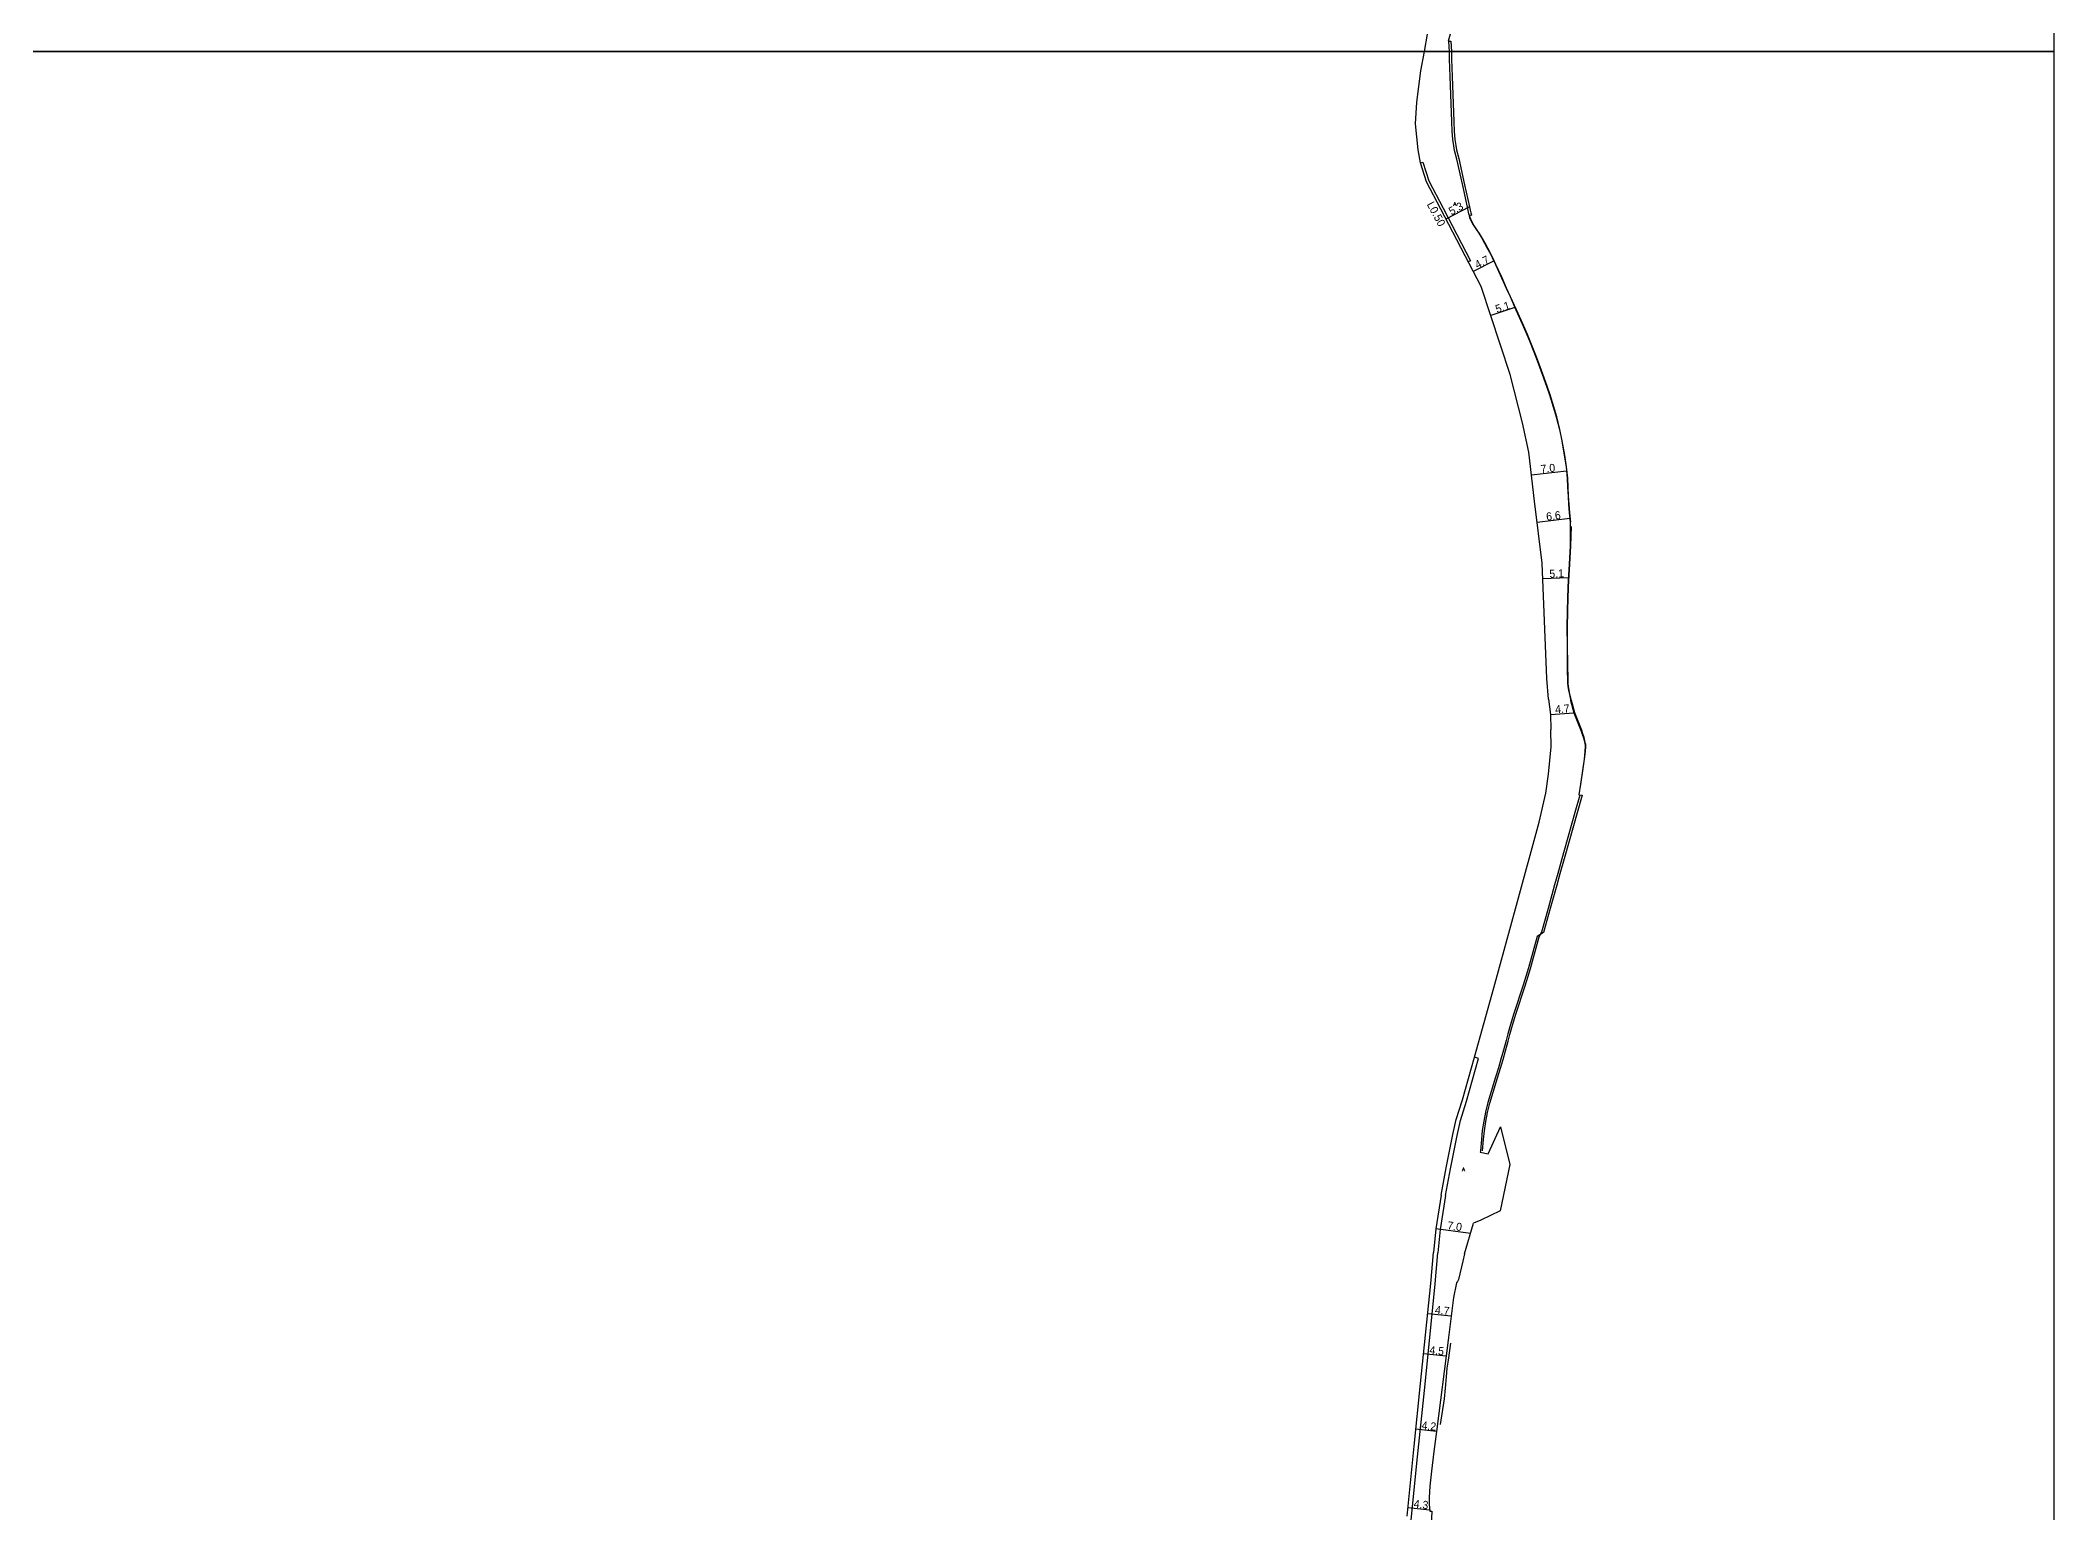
# Model space of a CAD drawing. Header units: metres. Extents: x -15200 to -14400, y -78000 to -76800.
# Drawn here: x -14802.7 to -14400, y -77692.2 to -77397.8 of the extents above; entities that cross this region are included whole.
import ezdxf

# ---------------------------------------------------------------- set-up
doc = ezdxf.new("R2010")
doc.units = ezdxf.units.M
doc.header["$LTSCALE"] = 2.5
for name, color, linetype in [('側溝・桝', 7, 'Continuous'), ('図郭', 7, 'Continuous'), ('幅員', 7, 'Continuous'), ('歩道・分離帯・安全施設', 7, 'Continuous'), ('舗装', 7, 'Continuous'), ('道路', 7, 'Continuous')]:
    doc.layers.add(name, color=color, linetype=linetype)
doc.styles.get("Standard").update_dxf_attribs({"font": ''})
doc.styles.add('YOKO_DECO', font='txt.shx', dxfattribs={"bigfont": 'extfont.shx'})
doc.styles.get('Standard').set_extended_font_data('@MS PGothic')

msp = doc.modelspace()

# ---------------------------------------------------------------- linework, layer by layer
at = {"layer": '側溝・桝'}
for points in [[(-14526.65, -77422.3), (-14526.15, -77422.14), (-14524.98, -77425.91), (-14522.13, -77431.33), (-14516.63, -77441.85), (-14517.1, -77442.09)], [(-14521.65, -77628.77), (-14520.65, -77623.38), (-14519.3, -77616.75), (-14518.64, -77613.75), (-14517.41, -77609.86), (-14515.01, -77601.32), (-14515.86, -77601.08)], [(-14521.65, -77628.77), (-14522.72, -77635.52), (-14523.17, -77640.21)], [(-14542.43, -77734.34), (-14542.24, -77734.15), (-14538.73, -77729.83), (-14536, -77725.88), (-14533.85, -77721.76), (-14532.16, -77717.45), (-14530.97, -77713.53), (-14530.43, -77710.93), (-14529.82, -77706.6), (-14528.43, -77692.95), (-14527.35, -77682.28), (-14525.74, -77666.43), (-14523.7, -77646.39), (-14523.17, -77640.21)]]:
    msp.add_lwpolyline(points, dxfattribs=at)
at = {"layer": '図郭'}
for points in [[(-15200, -76800), (-14400, -76800), (-14400, -77400), (-15200, -77400)], [(-15200, -77400), (-14400, -77400), (-14400, -78000), (-15200, -78000)]]:
    msp.add_lwpolyline(points, close=True, dxfattribs=at)
at = {"layer": '幅員'}
for points in [[(-14516.84, -77431.05), (-14521.57, -77433.53)], [(-14511.91, -77441.85), (-14516.08, -77444.03)], [(-14507.77, -77451.22), (-14512.59, -77452.83)], [(-14497.45, -77483.91), (-14504.44, -77484.7)], [(-14496.77, -77493.39), (-14503.33, -77494.19)], [(-14497.07, -77505.22), (-14502.21, -77505.43)], [(-14500.65, -77532.6), (-14495.97, -77532.21)], [(-14516.65, -77636.33), (-14523.59, -77635.4)], [(-14520.5, -77652.88), (-14525.2, -77652.4)], [(-14521.52, -77660.86), (-14526.02, -77660.4)], [(-14523.44, -77675.9), (-14527.65, -77675.47)], [(-14524.81, -77691.63), (-14529.14, -77691.19)]]:
    msp.add_lwpolyline(points, dxfattribs=at)
at = {"layer": '歩道・分離帯・安全施設'}
for points in [[(-14520.87, -77400), (-14520.95, -77397.96)], [(-14496.6, -77494.1), (-14496.77, -77492.26), (-14496.94, -77490.51), (-14497.03, -77488.97), (-14497.11, -77487.07), (-14497.2, -77485.34), (-14497.43, -77483.07), (-14497.8, -77480.75), (-14498.28, -77477.89), (-14498.75, -77475.59), (-14499.39, -77473.05), (-14499.97, -77471.08), (-14500.7, -77468.67), (-14501.3, -77466.93), (-14502.46, -77463.82), (-14503.39, -77461.29), (-14504.58, -77458.27), (-14505.27, -77456.62), (-14506.2, -77454.48), (-14507.47, -77451.68), (-14508.63, -77449.07), (-14509.41, -77447.36), (-14510.33, -77445.3), (-14511.55, -77442.63), (-14512.19, -77441.25), (-14512.7, -77440.22), (-14513.15, -77439.36), (-14513.68, -77438.37), (-14514.24, -77437.39), (-14514.85, -77436.42), (-14515.32, -77435.75), (-14516, -77434.73), (-14516.34, -77434.12), (-14516.59, -77433.56), (-14516.72, -77433.23), (-14516.85, -77432.84), (-14516.96, -77432.45), (-14517.1, -77431.84), (-14517.23, -77431.16), (-14518.2, -77426.78), (-14519.36, -77421.57), (-14519.81, -77419.79), (-14520, -77418.89), (-14520.2, -77417.64), (-14520.25, -77416.78), (-14520.31, -77416.01), (-14520.35, -77413.99), (-14520.69, -77405), (-14520.81, -77401.53), (-14520.87, -77400)], [(-14496.49, -77529.73), (-14496.54, -77529.56), (-14496.76, -77528.57), (-14496.92, -77527.71), (-14497.03, -77526.97), (-14497.09, -77526.31), (-14497.13, -77525.34), (-14497.19, -77522.83), (-14497.22, -77518.52), (-14497.23, -77515.47), (-14497.19, -77511.64), (-14497.14, -77509.54), (-14497.05, -77507.02), (-14496.93, -77504.74), (-14496.8, -77502.49), (-14496.59, -77498.83), (-14496.45, -77494.97)], [(-14496.49, -77529.73), (-14495.85, -77532.18), (-14494.37, -77535.86)], [(-14494.55, -77546.55), (-14494.09, -77543.34), (-14493.83, -77541.52), (-14493.66, -77539.99), (-14493.6, -77538.94), (-14493.6, -77538.59), (-14493.64, -77538.35), (-14493.76, -77537.81), (-14493.94, -77537.17), (-14494.17, -77536.46), (-14494.37, -77535.86)], [(-14514.25, -77619.82), (-14514.05, -77617.57), (-14513.87, -77615.8), (-14513.58, -77613.92), (-14513.22, -77612.13), (-14512.76, -77610.27), (-14512.13, -77608.07), (-14511.26, -77605.2), (-14510.67, -77603.31), (-14510.14, -77601.56), (-14509.65, -77599.81), (-14509.11, -77597.85), (-14508.77, -77596.52), (-14508.37, -77595.15), (-14507.64, -77592.69), (-14505.72, -77586.81), (-14504.61, -77583.36), (-14502.92, -77576.99), (-14502.38, -77576.04), (-14501.06, -77571.29), (-14499.76, -77566.57), (-14499.14, -77564.32), (-14498.3, -77561.33), (-14495.69, -77552.1), (-14494.71, -77548.61)], [(-14522.61, -77674.49), (-14521.84, -77669.41), (-14521.65, -77667.27), (-14521.47, -77664.98), (-14521.28, -77663.24), (-14521.06, -77661.69), (-14520.55, -77658.23)]]:
    msp.add_lwpolyline(points, dxfattribs=at)
at = {"layer": '道路'}
for points in [[(-14525.85, -77400), (-14525.23, -77396.59)], [(-14520.68, -77396.57), (-14521.08, -77397.98), (-14520.55, -77397.96), (-14520.47, -77400)], [(-14501.04, -77529.54), (-14501.39, -77525.38), (-14502.34, -77502.31), (-14503.84, -77489.94), (-14504.95, -77480.14), (-14506.25, -77474.29), (-14508.68, -77464.59), (-14514.53, -77447.01), (-14522.6, -77431.57), (-14525.47, -77426.11), (-14526.65, -77422.3), (-14527.12, -77419.67), (-14527.66, -77414.49), (-14527.4, -77410.15), (-14526.56, -77403.89), (-14525.85, -77400)], [(-14520.47, -77400), (-14520.41, -77401.54), (-14520.29, -77405.01), (-14519.95, -77414), (-14519.9, -77416.01), (-14519.85, -77416.77), (-14519.79, -77417.59), (-14519.6, -77418.8), (-14519.42, -77419.67), (-14518.97, -77421.44), (-14517.81, -77426.66), (-14516.84, -77431.05), (-14516.7, -77431.73), (-14516.57, -77432.31), (-14516.47, -77432.67), (-14516.46, -77432.72), (-14516.94, -77432.87)], [(-14516.94, -77432.87), (-14516.84, -77433.21), (-14516.71, -77433.52), (-14516.46, -77434.07), (-14516.13, -77434.67), (-14515.45, -77435.68), (-14514.98, -77436.36), (-14514.37, -77437.34), (-14513.81, -77438.32), (-14513.28, -77439.31), (-14512.82, -77440.17), (-14512.31, -77441.21), (-14511.66, -77442.59), (-14510.45, -77445.26), (-14509.53, -77447.32), (-14508.74, -77449.03), (-14507.59, -77451.64), (-14506.32, -77454.44), (-14505.38, -77456.58), (-14504.69, -77458.23), (-14503.5, -77461.26), (-14502.57, -77463.79), (-14501.41, -77466.9), (-14500.81, -77468.65), (-14500.08, -77471.06), (-14499.5, -77473.03), (-14498.85, -77475.58), (-14498.39, -77477.89), (-14497.9, -77480.75), (-14497.54, -77483.08), (-14497.3, -77485.36), (-14497.21, -77487.09), (-14497.13, -77488.99), (-14497.04, -77490.53), (-14496.88, -77492.27), (-14496.71, -77494.11), (-14496.71, -77498.83), (-14496.92, -77502.49), (-14497.05, -77504.73), (-14497.17, -77507.02), (-14497.26, -77509.53), (-14497.31, -77511.63), (-14497.35, -77515.47), (-14497.34, -77518.52), (-14497.31, -77522.83), (-14497.28, -77524.08), (-14497.25, -77525.35), (-14497.21, -77526.32), (-14497.15, -77526.99), (-14497.03, -77527.73), (-14496.87, -77528.6), (-14496.65, -77529.59), (-14496.61, -77529.76)], [(-14501.04, -77529.54), (-14500.65, -77532.6), (-14500.58, -77535.63)], [(-14496.61, -77529.76), (-14495.97, -77532.21), (-14494.49, -77535.9)], [(-14522.53, -77628.66), (-14521.52, -77623.21), (-14520.17, -77616.56), (-14519.49, -77613.52), (-14518.26, -77609.61), (-14515.86, -77601.08), (-14511.99, -77587.2), (-14507.42, -77570.67), (-14502.9, -77554.1), (-14501.57, -77548.32), (-14501.07, -77544.48), (-14500.52, -77539.07), (-14500.58, -77535.63)], [(-14494.49, -77535.9), (-14494.28, -77536.5), (-14494.05, -77537.21), (-14493.88, -77537.84), (-14493.76, -77538.37), (-14493.72, -77538.59), (-14493.72, -77538.93), (-14493.78, -77539.98), (-14493.94, -77541.5), (-14494.2, -77543.32), (-14494.67, -77546.53), (-14494.98, -77548.64), (-14494.34, -77548.71), (-14495.32, -77552.2), (-14496.92, -77557.89), (-14497.92, -77561.43), (-14498.76, -77564.42), (-14499.38, -77566.67), (-14500.68, -77571.39), (-14502.02, -77576.19), (-14503.34, -77576.94), (-14505.01, -77583.24), (-14506.12, -77586.69), (-14508.04, -77592.57), (-14508.78, -77595.03), (-14509.18, -77596.42), (-14509.52, -77597.75), (-14510.06, -77599.7), (-14510.55, -77601.45), (-14511.07, -77603.19), (-14511.66, -77605.08), (-14512.54, -77607.96), (-14513.17, -77610.17), (-14513.63, -77612.05), (-14514, -77613.86), (-14514.29, -77615.77), (-14514.47, -77617.55), (-14514.67, -77619.8), (-14514.69, -77620.05)], [(-14510.64, -77615.02), (-14508.75, -77622.52)], [(-14508.75, -77622.52), (-14510.7, -77631.82), (-14514.59, -77633.64), (-14516.07, -77634.27)], [(-14522.53, -77628.66), (-14523.59, -77635.4), (-14524.05, -77640.1)], [(-14517.83, -77640.43), (-14516.07, -77634.27)], [(-14529.31, -77692.86), (-14528.23, -77682.19), (-14527.89, -77678.83), (-14526.62, -77666.34), (-14524.58, -77646.31), (-14524.05, -77640.1)], [(-14517.83, -77640.43), (-14518.17, -77641.86), (-14519.02, -77645.55), (-14519.27, -77645.95), (-14519.44, -77646.23), (-14520.01, -77649.16), (-14520.5, -77652.88), (-14521.11, -77657.68), (-14523.44, -77675.9), (-14523.99, -77679.95), (-14524.42, -77683.82), (-14524.76, -77686.85), (-14524.94, -77689.11), (-14524.9, -77690.45), (-14524.8, -77691.88), (-14524.38, -77691.87)], [(-14524.38, -77691.87), (-14524.78, -77700.51), (-14524.78, -77704), (-14524.88, -77706.71), (-14524.96, -77708.93), (-14525.14, -77712.11), (-14525.42, -77714.22)]]:
    msp.add_lwpolyline(points, dxfattribs=at)
at = {"layer": '道路', "flags": 128}
msp.add_lwpolyline([(-14514.69, -77620.05), (-14513.09, -77620.38), (-14510.64, -77615.02)], dxfattribs=at)

# ---------------------------------------------------------------- texts
at = {"layer": '側溝・桝'}
msp.add_text('L0.50', height=1.6, rotation=298, dxfattribs=at).set_placement((-14525.43, -77430.56))
at = {"layer": '幅員'}
for s, rotation, p in [('5.3', 28, (-14520.46, -77432.81)), ('4.7', 28, (-14515.25, -77443.51)), ('5.1', 18, (-14511.35, -77452.34)), ('7.0', 6, (-14502.53, -77484.31)), ('6.6', 7, (-14501.41, -77493.82)), ('5.1', 2, (-14500.84, -77505.24)), ('4.7', 5, (-14499.65, -77532.37)), ('7.0', 352, (-14521.35, -77635.47)), ('4.7', 354, (-14523.81, -77652.35)), ('4.5', 354, (-14524.92, -77660.39)), ('4.2', 354, (-14526.49, -77675.45)), ('4.3', 354, (-14528.05, -77691.14))]:
    msp.add_text(s, height=1.6, rotation=rotation, dxfattribs=at).set_placement(p)
at = {"layer": '舗装', "style": 'YOKO_DECO'}
for p in [(-14520.07, -77430.87, 827.14), (-14518.35, -77623.86, 815.6)]:
    msp.add_text('A', height=0.75, dxfattribs=at).set_placement(p)

doc.saveas('drawing.dxf')
